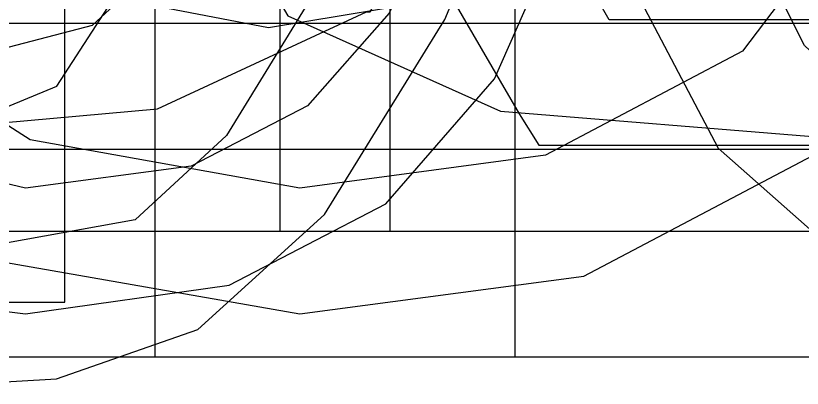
# Model space of a CAD drawing. Extents: x -3.32 to 3.32, y -1.71 to 5.73.
# Drawn here: x -0.71 to 1.061, y -1.706 to -0.868 of the extents above; entities that cross this region are included whole.
import ezdxf

# ---------------------------------------------------------------- set-up
doc = ezdxf.new("R2010")
doc.units = 0
for name, color, linetype in [('_', 7, 'CONTINUOUS'), ('g_', 7, 'CONTINUOUS'), ('j_', 7, 'CONTINUOUS'), ('p_', 7, 'CONTINUOUS'), ('Q', 7, 'CONTINUOUS'), ('q_', 7, 'CONTINUOUS'), ('y_', 7, 'CONTINUOUS'), ('{', 7, 'CONTINUOUS'), ('|', 7, 'CONTINUOUS'), ('}', 7, 'CONTINUOUS')]:
    doc.layers.add(name, color=color, linetype=linetype)

msp = doc.modelspace()

# ---------------------------------------------------------------- linework, layer by layer
at = {"layer": '_', "color": 7}
for points in [[(-1.905, -0.885556), (-1.905, -1.026667), (-1.905, -1.494083), (-1.905, -1.635194), (-1.763889, -1.635194), (1.763889, -1.635194), (1.905, -1.635194), (1.905, -1.494083), (1.905, -1.026667), (1.763889, -1.026667), (1.763889, -0.885556), (-1.763889, -0.885556), (-1.905, -0.885556), (-1.905, -0.885556)], [(-1.622778, -1.167778), (1.622778, -1.167778), (1.622778, -1.352972), (-1.622778, -1.352972), (-1.622778, -1.167778), (-1.622778, -1.167778)]]:
    msp.add_lwpolyline(points, dxfattribs=at)
at = {"layer": 'g_', "color": 7}
for points in [[(-0.856191, -1.400823), (-0.070556, -1.538138), (0.569176, -1.453239), (1.11125, -1.167721), (1.497452, -0.650503), (1.675694, 0.093473), (1.675694, 0.102222), (1.675694, 3.832861)], [(0.934861, 3.69175), (1.393472, 3.69175), (1.393472, 0.111028), (1.393472, 0.102279), (1.240007, -0.533557), (0.926042, -0.947249), (0.483054, -1.181614), (-0.070556, -1.255916), (-0.677379, -1.14702), (-1.181806, -0.823749), (-0.917222, -0.559194), (-0.599722, -0.806138), (-0.141111, -0.894304), (0.277446, -0.82479), (0.608542, -0.603277), (0.809118, -0.228489), (0.873125, 0.296306), (0.873125, 3.427195), (0.934861, 3.691807), (0.934861, 3.69175)]]:
    msp.add_lwpolyline(points, dxfattribs=at)
at = {"layer": 'j_', "color": 7}
for points in [[(-0.149931, 3.69175), (0.370417, 3.69175), (0.370417, 0.895972), (0.362142, 0.120277), (0.255764, -0.585694), (0.130894, -0.862375), (-0.052917, -1.07075), (-0.315313, -1.206298), (-0.687917, -1.255972), (-1.243542, -1.123695), (-1.120069, -0.885556), (-0.79375, -0.956111), (-0.536924, -0.88944), (-0.352778, -0.717972), (-0.194028, -0.224083), (-0.149931, 0.895972), (-0.149931, 0.904721), (-0.149931, 3.691666), (-0.149931, 3.69175)], [(-0.432153, 0.904806), (-0.467431, -0.18), (-0.590903, -0.568056), (-0.79375, -0.673889), (-1.128889, -0.612139), (-1.252361, -0.532778), (-1.322917, -0.665084), (-1.578681, -1.141305), (-1.640417, -1.264806), (-1.534583, -1.326528), (-1.143388, -1.481013), (-0.687917, -1.538194), (-0.229694, -1.474031), (0.123472, -1.29125), (0.367687, -1.009409), (0.520347, -0.665084), (0.644121, 0.109676), (0.652639, 0.895972)]]:
    msp.add_lwpolyline(points, dxfattribs=at)
at = {"layer": 'p_', "color": 7}
msp.add_lwpolyline([(-1.684514, 3.832861), (-1.684514, -1.370639), (-1.684514, -1.51175), (-1.543403, -1.51175), (-0.740833, -1.51175), (-0.599722, -1.51175), (-0.599722, -1.370639), (-0.599722, 0.172778), (-0.537986, 0.1375), (-0.144509, -0.013683), (0.326319, -0.074167), (0.709791, -0.026049), (1.044332, 0.109271), (1.326342, 0.31824), (1.552222, 0.587306), (1.840148, 1.251565)], dxfattribs=at)
at = {"layer": 'Q', "color": 7}
for points in [[(-2.06284, 1.508895), (-1.666875, 0.710834), (-1.387057, 0.412818), (-1.06072, 0.185093), (-0.299861, -0.056443), (-0.291042, -0.056443), (-0.282222, -0.056443), (-0.167569, -0.056443), (-0.035278, -0.056443), (-0.035278, -0.259276), (-0.035278, -0.294554), (-0.017639, -0.329832), (0.423333, -1.088332), (0.467431, -1.158888), (0.546806, -1.158888), (1.419931, -1.158888), (1.710972, -1.158888), (1.534583, -0.929554), (0.732014, 0.111112), (1.288665, 0.434906), (1.736383, 0.966983)], [(1.442494, 1.011369), (1.00076, 0.542184), (0.47625, 0.305084), (0.255764, 0.252139), (0.396875, 0.07575), (1.128889, -0.87675), (0.626181, -0.87675), (0.246944, -0.215278), (0.246944, 0.631389), (0.651705, 0.797318)]]:
    msp.add_lwpolyline(points, dxfattribs=at)
at = {"layer": 'q_', "color": 7}
for points in [[(-1.831989, 1.251396), (-1.543403, 0.587306), (-1.034852, 0.109324), (-0.700724, -0.026029), (-0.3175, -0.074167), (0.153328, -0.013683), (0.546806, 0.1375), (0.617361, 0.172778), (0.617361, -0.382861), (0.683083, -0.8071), (0.871259, -1.165689), (1.168407, -1.428309), (1.561042, -1.564639), (1.666875, -1.573388), (1.710972, -1.485193), (1.807986, -1.282332), (1.878542, -1.132415), (1.922639, -1.06186), (2.002014, -0.947221), (1.887361, -0.867832), (1.719792, -0.638526), (1.702153, -0.329832), (1.702153, 3.832946)], [(0.9525, 3.69175), (1.419931, 3.69175), (1.419931, -0.329916), (1.446389, -0.709167), (1.649236, -0.982584), (1.631597, -1.009112), (1.552222, -1.159057), (1.516944, -1.229613), (1.260538, -1.116816), (1.066092, -0.935036), (0.942732, -0.688878), (0.899583, -0.382946), (0.899583, 3.453526), (0.9525, 3.691666), (0.9525, 3.69175)]]:
    msp.add_lwpolyline(points, dxfattribs=at)
at = {"layer": 'y_', "color": 7}
for points in [[(-1.852083, 3.779916), (-0.467431, 0.402083), (-0.343958, 0.102222), (-0.573264, -0.43575), (-0.784931, -0.797361), (-1.040694, -0.841472), (-1.164167, -0.814944), (-1.358194, -0.77086), (-1.464028, -0.77086), (-1.499306, -0.86786), (-1.578681, -1.167721), (-1.631597, -1.40586), (-1.666875, -1.529304), (-1.543403, -1.573416), (-1.322917, -1.643971), (-0.978958, -1.705693), (-0.618481, -1.684714), (-0.299861, -1.573416), (-0.014687, -1.314907), (0.255764, -0.876694), (0.935846, 0.751026), (2.072569, 3.788806)], [(1.234722, 3.69175), (1.728611, 3.69175), (0.65264, 0.815803), (0, -0.75325), (-0.235468, -1.13752), (-0.440972, -1.326528), (-0.978958, -1.423528), (-1.243542, -1.370639), (-1.331736, -1.34411), (-1.305278, -1.238277), (-1.261181, -1.079527), (-1.234722, -1.088276), (-1.040694, -1.123554), (-0.819109, -1.109414), (-0.617361, -1.026526), (-0.308681, -0.550276), (-0.061736, 0.049447), (-0.061736, 0.058196), (1.234722, 3.691807), (1.234722, 3.69175)]]:
    msp.add_lwpolyline(points, dxfattribs=at)
at = {"layer": '{', "color": 7}
msp.add_lwpolyline([(-0.423333, 1.010724), (-0.423333, 0.216946), (-0.349234, -0.43642), (-0.097014, -0.867832), (0.381166, -1.082515), (1.102431, -1.141221), (1.305278, -1.141221), (1.446389, -1.141221), (1.446389, -1.00011), (1.446389, -0.523888), (1.305278, -0.523888), (1.305278, -0.382777), (1.084792, -0.382777), (0.573264, -0.285749), (0.504541, -0.120606), (0.467431, 0.234613), (0.47625, 1.054807)], dxfattribs=at)
at = {"layer": '|', "color": 7}
for points in [[(-0.396875, 5.59675), (-0.396875, 5.455639), (-0.396875, -1.494083), (-0.396875, -1.635194), (-0.255764, -1.635194), (0.273403, -1.635194), (0.414514, -1.635194), (0.414514, -1.494083), (0.414514, 5.455639), (0.273403, 5.455639), (0.273403, 5.59675), (-0.255764, 5.59675), (-0.396875, 5.59675), (-0.396875, 5.59675)], [(-0.114653, 5.314528), (0.132292, 5.314528), (0.132292, -1.352972), (-0.114653, -1.352972), (-0.114653, 5.314528), (-0.114653, 5.314528)]]:
    msp.add_lwpolyline(points, dxfattribs=at)
at = {"layer": '}', "color": 7}
msp.add_lwpolyline([(-0.47625, 1.054722), (-0.47625, 0.234528), (-0.573264, -0.285833), (-1.075972, -0.382861), (-1.305278, -0.382861), (-1.305278, -0.523972), (-1.446389, -0.523972), (-1.446389, -1.000194), (-1.446389, -1.141305), (-1.305278, -1.141305), (-1.102431, -1.141305), (-0.390511, -1.077474), (0.079375, -0.859083), (0.088194, -0.859083), (0.3389, -0.430352), (0.414514, 0.216861), (0.414514, 1.010639)], dxfattribs=at)

doc.saveas('drawing.dxf')
